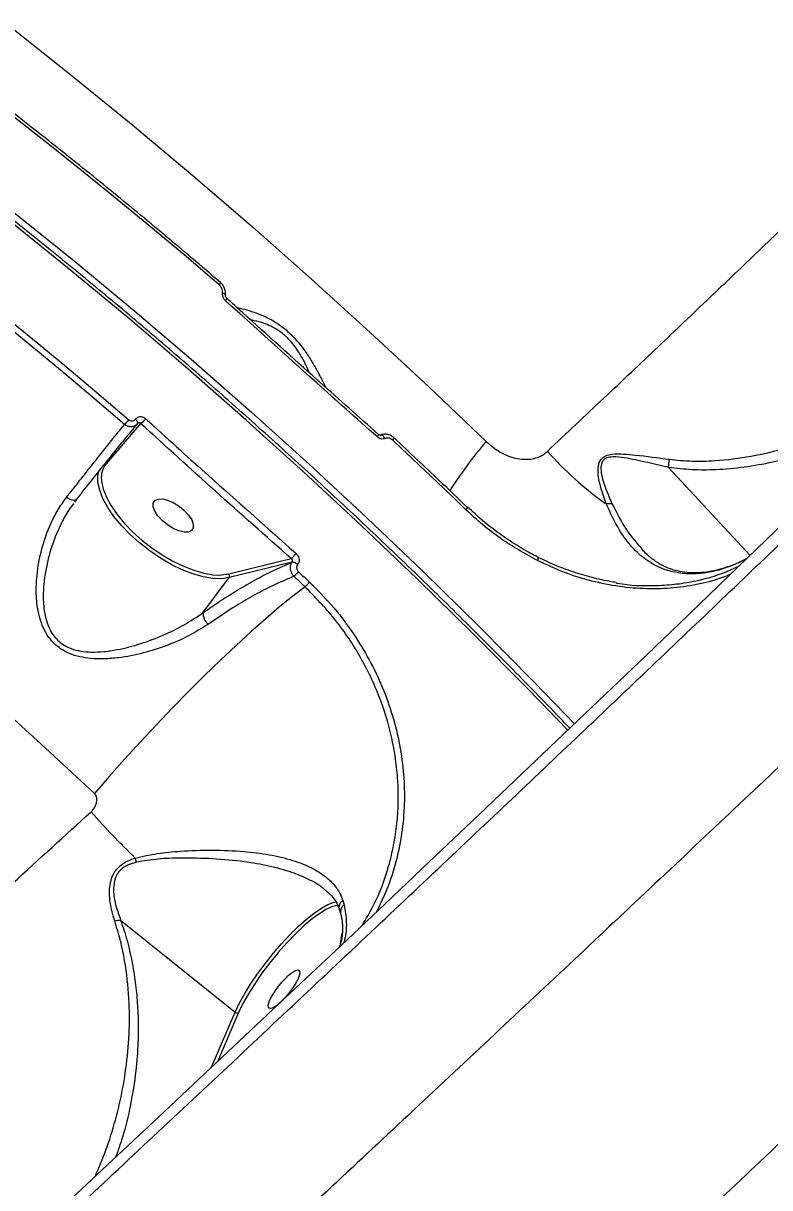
# Model space of a CAD drawing. Header units: millimetres. Extents: x -11024 to 8278, y -7837 to 5770.
# Drawn here: x 5056.9 to 5197.7, y -1224.2 to -1004.8 of the extents above; entities that cross this region are included whole.
import ezdxf

# ---------------------------------------------------------------- set-up
doc = ezdxf.new("R2010")
doc.units = ezdxf.units.MM
doc.layers.add('DIKOM_ОБЪЕКТ', color=7, linetype='Continuous')
doc.layers.add('DIKOM_РАЗМЕР_ОБЪЕКТА', color=7, linetype='Continuous')
doc.styles.add('style1', font='arial.ttf', dxfattribs={"width": 0.8})
doc.dimstyles.new('1-50', dxfattribs={"dimtxt": 300, "dimasz": 200, "dimexe": 100, "dimexo": 0, "dimgap": 100, "dimtad": 1, "dimtxsty": 'style1', "dimcen": 200, "dimclrd": 7, "dimclre": 7, "dimclrt": 7, "dimadec": 1, "dimazin": 2, "dimtfac": 1, "dimtmove": 0, "dimatfit": 2, "dimfxl": 0, "dimlwd": 25, "dimlwe": 18, "dimarcsym": 0})

# ---------------------------------------------------------------- blocks, each defined once
blk = doc.blocks.new('*D10')
at = {"layer": 'Defpoints', "color": 0, "transparency": 16777216}
for p in [(-7791.31, -186.83), (6174.94, -1432.98), (6174.94, -5371.27)]:
    blk.add_point(p, dxfattribs=at)
at = {"layer": 'DIKOM_РАЗМЕР_ОБЪЕКТА', "color": 7, "lineweight": 18, "transparency": 16777216}
for p, q in [((-7791.31, -186.83), (-7791.31, -5471.27)), ((6174.94, -1432.98), (6174.94, -5471.27))]:
    blk.add_line(p, q, dxfattribs=at)
at = {"layer": 'DIKOM_РАЗМЕР_ОБЪЕКТА', "color": 7, "lineweight": 25, "transparency": 16777216}
blk.add_line((-7591.31, -5371.27), (5974.94, -5371.27), dxfattribs=at)
at = {"layer": 'DIKOM_РАЗМЕР_ОБЪЕКТА', "color": 7, "transparency": 16777216}
for points in [[(-7591.31, -5337.93), (-7591.31, -5404.6), (-7791.31, -5371.27)], [(5974.94, -5337.93), (5974.94, -5404.6), (6174.94, -5371.27)]]:
    blk.add_solid(points, dxfattribs=at)
at = {"layer": 'DIKOM_РАЗМЕР_ОБЪЕКТА', "color": 7, "transparency": 16777216, "insert": (-1343.68, -5118.1), "char_height": 300, "attachment_point": 5, "style": 'style1'}
blk.add_mtext('14000', dxfattribs=at)

msp = doc.modelspace()

# ---------------------------------------------------------------- linework, layer by layer
at = {"layer": 'DIKOM_ОБЪЕКТ', "color": 7, "linetype": 'Continuous', "lineweight": 15}
for p, q in [((5095.285, -1056.601), (5095.28, -1056.597)), ((5078.054, -1079.408), (5078.069, -1079.388)), ((5079.038, -1080.225), (5072.5, -1087.815)), ((5078.428, -1080.22), (5078.437, -1080.209)), ((5123.912, -1082.279), (5123.908, -1082.275)), ((5124.476, -1082.329), (5124.212, -1082.414)), ((5124.27, -1082.407), (5124.305, -1082.394)), ((5124.305, -1082.394), (5124.477, -1082.334)), ((5178.588, -1088.474), (5193.986, -1105.097)), ((5066.921, -1094.481), (5066.545, -1095.02)), ((5173.567, -1103.825), (5173.657, -1103.937)), ((5095.649, -1108.562), (5107.425, -1105.667)), ((5107.607, -1106.338), (5095.71, -1109.263)), ((5107.591, -1106.358), (5107.607, -1106.338)), ((5108.65, -1106.797), (5108.636, -1106.817)), ((5090.793, -1115.876), (5095.71, -1109.263)), ((5116.485, -1171.705), (5116.729, -1172.538)), ((5117.162, -1170.103), (5117.417, -1170.956)), ((5075.258, -1173.783), (5096.843, -1191.16)), ((5116.685, -1178.698), (5117.055, -1176.257)), ((5116.746, -1178.635), (5116.94, -1177.317)), ((5092.339, -1201.615), (5096.843, -1191.16)), ((5097.518, -1191.229), (5093.522, -1200.504))]:
    msp.add_line(p, q, dxfattribs=at)
at = {"layer": 'DIKOM_ОБЪЕКТ', "color": 7, "linetype": 'Continuous', "lineweight": 15, "flags": 128}
for points in [[(4985.108, -955.519), (4996.792, -963.322), (5008.452, -971.351), (5020.081, -979.601), (5031.674, -988.068), (5043.224, -996.747), (5054.723, -1005.634), (5066.167, -1014.723), (5077.549, -1024.01), (5088.862, -1033.49), (5100.101, -1043.156), (5111.258, -1053.005), (5122.329, -1063.03), (5133.307, -1073.226), (5144.185, -1083.588)], [(4941.326, -963.312), (4952.826, -969.944), (4964.331, -976.836), (4975.832, -983.985), (4987.322, -991.387), (4998.794, -999.035), (5010.241, -1006.926), (5021.654, -1015.054), (5033.026, -1023.413), (5044.35, -1031.999), (5055.618, -1040.805), (5066.824, -1049.826), (5077.959, -1059.056), (5089.017, -1068.489), (5099.989, -1078.119), (5110.869, -1087.939), (5121.65, -1097.943), (5132.325, -1108.124), (5142.887, -1118.476), (5153.328, -1128.992), (5160.888, -1136.786)], [(5159.609, -1138.005), (5152.112, -1130.275), (5141.702, -1119.791), (5131.172, -1109.47), (5120.529, -1099.32), (5109.78, -1089.346), (5098.933, -1079.555), (5087.994, -1069.955), (5076.969, -1060.55), (5065.868, -1051.348), (5054.696, -1042.354), (5043.461, -1033.574), (5032.171, -1025.014), (5020.834, -1016.68), (5009.455, -1008.577), (4998.043, -1000.71), (4986.605, -993.084), (4975.149, -985.705), (4963.683, -978.577), (4952.213, -971.705), (4940.747, -965.094)], [(5093.887, -1054.12), (5087.598, -1048.763), (5081.283, -1043.47), (5074.946, -1038.242), (5068.586, -1033.08), (5062.205, -1027.985), (5055.803, -1022.957), (5049.384, -1017.999), (5042.947, -1013.11)], [(5027.93, -1040.134), (5034.11, -1044.825), (5040.272, -1049.583), (5046.417, -1054.408), (5052.542, -1059.299), (5058.647, -1064.254), (5064.731, -1069.274), (5070.791, -1074.356), (5076.828, -1079.5)], [(5075.99, -1080.383), (5069.958, -1075.242), (5063.902, -1070.164), (5057.823, -1065.148), (5051.722, -1060.196), (5045.601, -1055.309), (5039.461, -1050.487), (5033.302, -1045.732), (5027.128, -1041.046)], [(5093.887, -1054.12), (5093.971, -1053.987), (5094.035, -1053.868), (5094.077, -1053.768), (5094.096, -1053.69), (5094.09, -1053.637), (5094.078, -1053.621)], [(5070.342, -1149.933), (5060.223, -1140.554), (5050.012, -1131.346), (5039.716, -1122.315), (5029.34, -1113.468), (5018.892, -1104.809), (5008.379, -1096.346), (4997.807, -1088.082), (4987.183, -1080.023), (4976.515, -1072.175), (4965.808, -1064.542), (4955.069, -1057.13)], [(5094.495, -1055.615), (5094.636, -1055.661), (5094.761, -1055.714), (5094.865, -1055.771), (5094.945, -1055.832), (5095, -1055.893), (5095.027, -1055.954), (5095.029, -1056)], [(5095.065, -1057.079), (5095.154, -1056.949), (5095.224, -1056.834), (5095.271, -1056.737), (5095.294, -1056.662), (5095.291, -1056.612), (5095.285, -1056.601)], [(5078.437, -1080.209), (5078.464, -1080.155), (5078.476, -1080.075), (5078.462, -1079.98), (5078.423, -1079.875), (5078.361, -1079.761), (5078.277, -1079.643), (5078.174, -1079.524), (5078.054, -1079.408)], [(5078.451, -1080.189), (5078.479, -1080.136), (5078.49, -1080.055), (5078.477, -1079.961), (5078.438, -1079.855), (5078.376, -1079.742), (5078.292, -1079.624), (5078.188, -1079.505), (5078.069, -1079.388)], [(5125.112, -1083.039), (5125.027, -1082.884), (5124.931, -1082.743), (5124.828, -1082.62), (5124.719, -1082.519), (5124.609, -1082.445), (5124.501, -1082.398), (5124.398, -1082.381), (5124.305, -1082.394)], [(5140.381, -1096.45), (5138.665, -1094.799), (5136.947, -1093.152), (5135.225, -1091.51), (5133.501, -1089.871), (5131.774, -1088.238), (5130.044, -1086.609), (5128.312, -1084.984), (5126.577, -1083.364)], [(5070.936, -1090.456), (5070.965, -1089.979), (5071.128, -1089.172)], [(5095.71, -1109.263), (5094.279, -1109.462), (5092.643, -1109.408), (5090.838, -1109.102), (5088.904, -1108.552), (5086.882, -1107.769), (5084.818, -1106.77), (5082.756, -1105.577), (5080.741, -1104.216), (5078.818, -1102.717), (5077.029, -1101.113), (5075.412, -1099.439), (5074.003, -1097.732), (5072.833, -1096.028), (5071.928, -1094.366), (5071.307, -1092.781), (5070.984, -1091.308), (5070.936, -1090.456)], [(5071.642, -1090.855), (5071.671, -1091.151), (5071.984, -1092.579), (5072.587, -1094.116), (5073.465, -1095.729), (5074.599, -1097.381), (5075.966, -1099.036), (5077.533, -1100.66), (5079.269, -1102.215), (5081.133, -1103.668), (5083.087, -1104.988), (5085.086, -1106.144), (5087.088, -1107.113), (5089.048, -1107.873), (5090.924, -1108.407), (5092.674, -1108.703), (5093.92, -1108.765)], [(5066.921, -1094.481), (5066.804, -1094.595), (5066.639, -1094.666), (5066.433, -1094.692), (5066.19, -1094.672), (5065.921, -1094.606), (5065.631, -1094.497), (5065.333, -1094.347), (5065.034, -1094.163)], [(5087.259, -1096.598), (5088.078, -1097.484), (5088.663, -1098.375), (5088.966, -1099.199), (5088.963, -1099.89), (5088.655, -1100.392), (5088.065, -1100.663), (5087.243, -1100.682), (5086.254, -1100.447), (5085.179, -1099.978), (5084.104, -1099.312), (5083.118, -1098.503), (5082.299, -1097.618), (5081.714, -1096.727), (5081.411, -1095.902), (5081.414, -1095.212), (5081.722, -1094.71), (5082.312, -1094.439), (5083.134, -1094.42), (5084.123, -1094.655), (5085.199, -1095.124), (5086.273, -1095.79), (5087.259, -1096.598)], [(5202.383, -1097.006), (5195.279, -1103.852), (5188.021, -1110.83), (5180.614, -1117.936), (5173.064, -1125.162), (5165.378, -1132.504), (5157.562, -1139.955), (5149.623, -1147.508), (5141.566, -1155.159), (5133.4, -1162.899), (5125.13, -1170.723), (5116.764, -1178.624), (5108.308, -1186.596), (5099.77, -1194.632), (5091.156, -1202.726), (5082.473, -1210.87), (5073.731, -1219.058), (5064.933, -1227.283)], [(5153.939, -1106.078), (5153.987, -1105.922), (5154.017, -1105.783), (5154.029, -1105.666), (5154.021, -1105.575), (5153.996, -1105.515), (5153.965, -1105.49)], [(5108.793, -1108.149), (5109.056, -1108.395), (5109.319, -1108.641), (5109.583, -1108.888), (5109.845, -1109.134), (5110.109, -1109.381), (5110.371, -1109.627), (5110.634, -1109.874), (5110.897, -1110.121)], [(5093.92, -1108.765), (5094.261, -1108.755), (5095.649, -1108.562)], [(5110.034, -1110.982), (5109.772, -1110.735), (5109.509, -1110.488), (5109.246, -1110.242), (5108.984, -1109.996), (5108.721, -1109.749), (5108.458, -1109.503), (5108.195, -1109.257), (5107.932, -1109.011)], [(5110.034, -1110.982), (5107.728, -1112.764), (5105.254, -1114.778), (5102.632, -1117.008), (5099.883, -1119.437), (5097.027, -1122.045), (5094.087, -1124.814), (5091.086, -1127.719), (5088.047, -1130.741), (5084.994, -1133.854), (5081.951, -1137.034), (5078.941, -1140.258), (5075.988, -1143.499), (5073.114, -1146.732), (5070.342, -1149.933)], [(5096.843, -1191.16), (5097.628, -1189.514), (5098.609, -1187.738), (5099.765, -1185.869), (5101.07, -1183.949), (5102.496, -1182.018), (5104.013, -1180.12), (5105.587, -1178.294), (5107.184, -1176.581), (5108.769, -1175.019), (5110.309, -1173.639), (5111.769, -1172.474), (5113.119, -1171.547), (5114.328, -1170.879), (5115.371, -1170.485), (5116.013, -1170.375)], [(5116.069, -1171.078), (5115.221, -1171.261), (5114.099, -1171.751), (5112.806, -1172.532), (5111.374, -1173.585), (5109.837, -1174.885), (5108.232, -1176.399), (5106.598, -1178.093), (5104.975, -1179.924), (5103.401, -1181.848), (5101.916, -1183.82), (5100.553, -1185.79), (5099.347, -1187.713), (5098.327, -1189.54), (5097.518, -1191.229)]]:
    msp.add_lwpolyline(points, dxfattribs=at)
at = {"layer": 'DIKOM_ОБЪЕКТ', "color": 7, "linetype": 'Continuous', "lineweight": 15}
for centre, radius, start, end in [((5073.613, -1077.288), 3.903, 307.52709, 325.46834), ((5076.924, -1077.091), 3.78, 303.99259, 324.14322), ((5123.191, -1082.212), 0.724, 312.51318, 354.67472), ((5126.119, -1082.82), 0.711, 310.0583, 352.23622), ((5217.377, -1144.808), 95.42, 140.08953, 147.0961), ((5203.889, -1042.686), 64.395, 221.61843, 234.87967), ((5075.706, -1090.361), 4.094, 141.54207, 186.92341), ((5072.168, -1088.244), 0.543, 52.27188, 75.00494), ((5139.832, -1095.8), 0.851, 310.21838, 344.70007), ((5167.302, -1097.889), 2.573, 74.41854, 100.28869), ((5104.7, -1102.076), 4.508, 307.19254, 324.03643), ((5107.563, -1107.838), 1.48, 43.59473, 88.92162), ((5107.578, -1107.818), 1.48, 43.59462, 88.90518), ((5104.373, -1104.596), 5.671, 308.86625, 321.20212), ((5095.242, -1108.951), 0.563, 326.36239, 43.67088), ((5106.365, -1106.442), 5.837, 308.94775, 320.93137), ((5093.93, -1115.855), 3.137, 180.39195, 224.86487), ((5183.964, -1052.368), 152.529, 221.47332, 226.00969), ((5070.135, -1164.925), 8.38, 14.04395, 19.658), ((5118.207, -1172.226), 1.496, 121.87121, 192.88128), ((5097.227, -1190.734), 0.574, 227.95794, 300.37537)]:
    msp.add_arc(centre, radius, start, end, dxfattribs=at)
msp.add_ellipse((5106.072, -1186.842), major_axis=(2.821, 3.571), ratio=0.2569301, dxfattribs=at)
for points, knots in [([(4652.021, -1591.384), (4651.226, -1592.422), (4649.632, -1594.499), (4648.437, -1596.463), (4647.985, -1597.688), (4648.192, -1598.25), (4649.013, -1598.242), (4650.474, -1597.647), (4652.601, -1596.439), (4655.405, -1594.608), (4658.856, -1592.171), (4662.907, -1589.163), (4667.537, -1585.604), (4672.714, -1581.523), (4678.469, -1576.894), (4684.858, -1571.674), (4691.893, -1565.848), (4699.578, -1559.411), (4707.829, -1552.433), (4716.542, -1545.004), (4725.687, -1537.15), (4735.23, -1528.902), (4745.243, -1520.199), (4755.808, -1510.969), (4766.928, -1501.208), (4778.598, -1490.919), (4790.686, -1480.218), (4803.058, -1469.223), (4815.686, -1457.962), (4828.538, -1446.463), (4841.701, -1434.649), (4855.28, -1422.426), (4869.266, -1409.8), (4883.645, -1396.783), (4898.253, -1383.524), (4913.665, -1369.498), (4929.883, -1354.699), (4946.895, -1339.131), (4964.175, -1323.277), (4981.686, -1307.167), (4999.386, -1290.838), (5016.202, -1275.284), (5032.093, -1260.549), (5047.041, -1246.657), (5061.924, -1232.796), (5076.854, -1218.857), (5091.805, -1204.866), (5106.752, -1190.845), (5121.521, -1176.957), (5135.943, -1163.361), (5150.002, -1150.074), (5163.686, -1137.107), (5177.104, -1124.358), (5190.356, -1111.732), (5203.409, -1099.258), (5216.235, -1086.962), (5228.684, -1074.988), (5240.622, -1063.466), (5252.039, -1052.404), (5262.935, -1041.806), (5273.394, -1031.59), (5283.491, -1021.682), (5293.191, -1012.115), (5302.468, -1002.914), (5311.207, -994.19), (5319.315, -986.039), (5326.79, -978.462), (5333.647, -971.449), (5339.942, -964.942), (5345.719, -958.895), (5350.945, -953.339), (5355.595, -948.298), (5359.613, -943.833), (5362.957, -939.991), (5365.636, -936.764), (5367.674, -934.135), (5369.09, -932.076), (5369.889, -930.578), (5370.044, -929.669), (5369.544, -929.358), (5368.399, -929.645), (5366.814, -930.432), (5365.06, -931.468), (5363.847, -932.262), (5363.239, -932.658)], [0, 0, 0, 0, 0.0144651, 0.0289647, 0.0408965, 0.0528384, 0.06478, 0.0767114, 0.0889895, 0.101279, 0.1135685, 0.1258467, 0.1377794, 0.1497223, 0.1616651, 0.1735976, 0.1858779, 0.1981695, 0.210461, 0.2227414, 0.2346549, 0.2465787, 0.2585025, 0.2704161, 0.2826743, 0.2949439, 0.3072133, 0.3194715, 0.3314056, 0.34335, 0.3552943, 0.3672284, 0.3795091, 0.391801, 0.4040931, 0.4163738, 0.4301596, 0.4439533, 0.4577392, 0.4718226, 0.4859146, 0.4999982, 0.5119158, 0.5238436, 0.5357715, 0.5476891, 0.5599529, 0.5722279, 0.5845032, 0.596767, 0.6086845, 0.6206121, 0.6325398, 0.6444572, 0.6567197, 0.6689935, 0.6812671, 0.6935298, 0.7054627, 0.7174059, 0.729349, 0.7412819, 0.7535612, 0.7658519, 0.7781424, 0.7904218, 0.802353, 0.8142946, 0.8262361, 0.8381674, 0.8504463, 0.8627365, 0.8750268, 0.8873057, 0.8992219, 0.9111486, 0.9230751, 0.9349913, 0.9472528, 0.9595253, 0.9717982, 0.9840602, 0.9920273, 1, 1, 1, 1]), ([(5413.745, -933.094), (5413.781, -933.104), (5413.996, -933.162), (5413.743, -933.864), (5412.921, -935.263), (5411.33, -937.378), (5409.059, -940.118), (5406.118, -943.468), (5402.536, -947.397), (5398.339, -951.878), (5393.509, -956.936), (5387.997, -962.617), (5381.788, -968.939), (5374.873, -975.907), (5367.33, -983.445), (5359.249, -991.463), (5350.659, -999.932), (5341.596, -1008.82), (5331.997, -1018.189), (5321.783, -1028.115), (5310.947, -1038.604), (5299.492, -1049.65), (5287.547, -1061.13), (5275.258, -1072.903), (5262.656, -1084.94), (5249.779, -1097.207), (5236.525, -1109.802), (5222.789, -1122.823), (5208.577, -1136.265), (5193.903, -1150.114), (5178.931, -1164.214), (5163.837, -1178.401), (5148.65, -1192.648), (5133.4, -1206.926), (5117.975, -1221.344), (5102.253, -1236.013), (5086.253, -1250.917), (5069.996, -1266.034), (5053.669, -1281.193), (5036.63, -1296.987), (5018.903, -1313.391), (5000.529, -1330.363), (4982.094, -1347.36), (4963.645, -1364.337), (4945.228, -1381.251), (4927.944, -1397.091), (4911.796, -1411.86), (4896.765, -1425.582), (4881.965, -1439.066), (4867.286, -1452.412), (4852.76, -1465.59), (4838.418, -1478.572), (4824.428, -1491.205), (4810.955, -1503.339), (4798.008, -1514.966), (4785.591, -1526.086), (4773.594, -1536.796), (4761.931, -1547.173), (4750.639, -1557.184), (4739.747, -1566.801), (4729.384, -1575.91), (4719.661, -1584.414), (4710.58, -1592.313), (4702.134, -1599.616), (4694.255, -1606.379), (4686.889, -1612.649), (4680.075, -1618.392), (4673.836, -1623.585), (4668.25, -1628.161), (4663.373, -1632.072), (4659.196, -1635.33), (4655.7, -1637.955), (4652.856, -1639.97), (4650.632, -1641.4), (4649.137, -1642.146), (4648.377, -1642.371), (4648.332, -1642.144), (4648.323, -1642.102)], [0, 0, 0, 0, 0.0026735, 0.0159126, 0.0295314, 0.0431629, 0.0567944, 0.0704133, 0.0836727, 0.0969435, 0.1102143, 0.1234736, 0.1371194, 0.1507778, 0.1644361, 0.1780818, 0.1913422, 0.2046142, 0.2178862, 0.2311466, 0.2447927, 0.2584513, 0.2721099, 0.285756, 0.2989994, 0.3122541, 0.3255087, 0.338752, 0.3523788, 0.3660181, 0.3796575, 0.3932842, 0.4065287, 0.4197846, 0.4330406, 0.4462851, 0.459914, 0.4735556, 0.487197, 0.5008261, 0.5161467, 0.5314763, 0.5467971, 0.5624486, 0.5781095, 0.593761, 0.6070228, 0.6202959, 0.6335693, 0.6468309, 0.6604781, 0.6741379, 0.6877976, 0.7014447, 0.7146837, 0.7279341, 0.7411846, 0.7544235, 0.7680458, 0.7816806, 0.7953152, 0.8089375, 0.8221983, 0.8354705, 0.8487428, 0.8620035, 0.8756514, 0.8893118, 0.9029722, 0.9166202, 0.9298763, 0.9431441, 0.9564116, 0.9696677, 0.983311, 0.9969667, 1, 1, 1, 1]), ([(5159.984, -1137.645), (5159.565, -1137.205), (5156.041, -1133.497), (5149.305, -1126.641), (5139.775, -1117.092), (5130.135, -1107.692), (5120.405, -1098.432), (5110.586, -1089.32), (5100.685, -1080.36), (5090.706, -1071.557), (5080.655, -1062.917), (5070.537, -1054.443), (5060.359, -1046.141), (5050.125, -1038.014), (5039.841, -1030.068), (5029.512, -1022.306), (5019.145, -1014.734), (5008.745, -1007.354), (4998.317, -1000.171), (4987.867, -993.189), (4977.401, -986.412), (4966.924, -979.842), (4956.443, -973.488), (4947.693, -968.353), (4942.439, -965.366), (4940.676, -964.364)], [0, 0, 0, 0, 0.0062238, 0.0524325, 0.0986417, 0.144851, 0.1910596, 0.2372696, 0.2834791, 0.3296885, 0.3758993, 0.4221097, 0.4683205, 0.5145323, 0.5607435, 0.606955, 0.6531679, 0.6993806, 0.7455941, 0.7918085, 0.8380234, 0.8842391, 0.9304538, 0.9766703, 1, 1, 1, 1]), ([(5155.748, -1085.455), (5159.336, -1082.081), (5166.515, -1075.328), (5176.715, -1065.678), (5186.468, -1056.408), (5195.833, -1047.458), (5204.773, -1038.864), (5213.242, -1030.666), (5221.1, -1023.001), (5228.532, -1015.689), (5235.445, -1008.811), (5241.758, -1002.447), (5247.313, -996.749), (5252.057, -991.77), (5255.956, -987.543), (5258.913, -984.174), (5260.969, -981.628), (5262.064, -979.965), (5262.441, -979.127), (5262.169, -979.107), (5262.119, -979.103)], [0, 0, 0, 0, 0.05348852, 0.10704124, 0.16059394, 0.21408258, 0.26976465, 0.32551904, 0.38127321, 0.43695514, 0.49749755, 0.55808667, 0.61862913, 0.68093982, 0.74330153, 0.80561224, 0.86595418, 0.92634304, 0.98668507, 1, 1, 1, 1]), ([(5094.078, -1053.621), (5092.289, -1052.091), (5087.099, -1047.654), (5078.458, -1040.438), (5068.14, -1032.03), (5057.765, -1023.804), (5049.393, -1017.333), (5044.478, -1013.619), (5043.049, -1012.54)], [0, 0, 0, 0, 0.1066271, 0.3092092, 0.5117928, 0.7143836, 0.916969, 1, 1, 1, 1]), ([(5094.495, -1055.615), (5094.499, -1055.454), (5094.509, -1055.132), (5094.331, -1054.649), (5094.1, -1054.315), (5093.932, -1054.161), (5093.887, -1054.12)], [0, 0, 0, 0, 0.2954147, 0.590367, 0.8901219, 1, 1, 1, 1]), ([(5095.014, -1055.993), (5095.026, -1055.928), (5095.088, -1055.591), (5094.971, -1054.945), (5094.64, -1054.174), (5094.245, -1053.807), (5094.064, -1053.639)], [0, 0, 0, 0, 0.0762434, 0.3952155, 0.7232646, 1, 1, 1, 1]), ([(5095.065, -1057.079), (5095.033, -1057.048), (5094.879, -1056.902), (5094.658, -1056.583), (5094.48, -1056.098), (5094.49, -1055.776), (5094.495, -1055.615)], [0, 0, 0, 0, 0.0811656, 0.3908889, 0.6951722, 1, 1, 1, 1]), ([(5095.284, -1056.594), (5095.259, -1056.572), (5095.19, -1056.511), (5095.099, -1056.367), (5095.036, -1056.199), (5095.021, -1056.064), (5095.03, -1056.015), (5095.032, -1055.999)], [0, 0, 0, 0, 0.1474244, 0.4088238, 0.6545189, 0.88504, 1, 1, 1, 1]), ([(5123.681, -1082.745), (5123.188, -1082.31), (5120.724, -1080.131), (5111.123, -1071.611), (5102.122, -1063.465), (5095.065, -1057.079)], [0, 0, 0, 0, 0.0512235, 0.256125, 1, 1, 1, 1]), ([(5112.397, -1072.037), (5107.689, -1067.822), (5101.956, -1062.69), (5096.304, -1057.516), (5095.294, -1056.591)], [0, 0, 0, 0, 0.8213361, 1, 1, 1, 1]), ([(5097.243, -1058.373), (5097.558, -1058.434), (5098.373, -1058.594), (5099.945, -1059.044), (5101.677, -1059.67), (5103.357, -1060.457), (5105.231, -1061.559), (5107.402, -1063.301), (5109.37, -1065.58), (5110.866, -1067.766), (5112.297, -1070.189), (5113.316, -1072.131), (5113.876, -1073.267), (5113.952, -1073.422)], [0, 0, 0, 0, 0.06103884, 0.15795309, 0.25475253, 0.3289797, 0.40309325, 0.52270109, 0.64195665, 0.7320336, 0.82229605, 0.97572045, 1, 1, 1, 1]), ([(5110.845, -1070.639), (5110.757, -1070.422), (5110.431, -1069.62), (5109.691, -1068.143), (5108.507, -1066.129), (5106.835, -1064.036), (5104.896, -1062.535), (5103.208, -1061.674), (5101.675, -1061.116), (5100.532, -1060.814), (5099.909, -1060.725), (5099.825, -1060.713)], [0, 0, 0, 0, 0.04775, 0.1761359, 0.3041629, 0.4674222, 0.629863, 0.7334404, 0.8372423, 0.9778193, 1, 1, 1, 1]), ([(5123.923, -1082.267), (5120.2, -1078.989), (5116.339, -1075.591), (5112.533, -1072.16), (5112.397, -1072.037)], [0, 0, 0, 0, 0.9642608, 1, 1, 1, 1]), ([(5178.74, -1086.959), (5180.171, -1087.102), (5183.033, -1087.388), (5188.21, -1087.232), (5194.209, -1086.479), (5200.928, -1084.883), (5208.238, -1082.471), (5215.869, -1079.161), (5222.87, -1075.472), (5226.866, -1072.793), (5228.433, -1071.743)], [0, 0, 0, 0, 0.0809843, 0.1620233, 0.2918771, 0.4221787, 0.5522889, 0.7273913, 0.8930491, 1, 1, 1, 1]), ([(5076.828, -1079.5), (5076.829, -1079.501), (5076.911, -1079.573), (5077.096, -1079.684), (5077.357, -1079.741), (5077.617, -1079.719), (5077.859, -1079.624), (5077.991, -1079.478), (5078.054, -1079.408)], [0, 0, 0, 0, 0.0042817, 0.2198809, 0.435468, 0.5682968, 0.7939458, 1, 1, 1, 1]), ([(5078.069, -1079.388), (5078.131, -1079.316), (5078.292, -1079.129), (5078.648, -1078.939), (5079.107, -1078.886), (5079.585, -1078.998), (5079.854, -1079.203), (5079.988, -1079.305)], [0, 0, 0, 0, 0.1342475, 0.346944, 0.5631825, 0.781794, 1, 1, 1, 1]), ([(5079.988, -1079.305), (5080.472, -1079.746), (5082.891, -1081.951), (5092.272, -1090.465), (5101.294, -1098.467), (5108.349, -1104.723)], [0, 0, 0, 0, 0.0517073, 0.258551, 1, 1, 1, 1]), ([(5221.21, -1078.769), (5219.864, -1079.522), (5215.747, -1081.825), (5209.696, -1084.197), (5203.332, -1086.276), (5198.173, -1087.577), (5192.897, -1088.522), (5187.835, -1088.979), (5183.044, -1089.016), (5180.078, -1088.655), (5178.588, -1088.474)], [0, 0, 0, 0, 0.1041459, 0.3186844, 0.4375557, 0.556405, 0.6777017, 0.7989656, 0.8990295, 1, 1, 1, 1]), ([(5065.034, -1094.163), (5065.801, -1093.184), (5067.336, -1091.227), (5069.526, -1088.451), (5071.618, -1085.816), (5073.527, -1083.43), (5074.965, -1081.644), (5075.734, -1080.698), (5075.99, -1080.383)], [0, 0, 0, 0, 0.1828025, 0.3655959, 0.5537455, 0.7419036, 0.9141882, 1, 1, 1, 1]), ([(5078.428, -1080.22), (5077.594, -1081.229), (5076.172, -1082.95), (5073.876, -1085.776), (5071.712, -1088.461), (5069.399, -1091.354), (5067.747, -1093.438), (5066.921, -1094.481)], [0, 0, 0, 0, 0.2590512, 0.4416243, 0.6242012, 0.8121009, 1, 1, 1, 1]), ([(5078.428, -1080.22), (5078.309, -1080.349), (5078.06, -1080.623), (5077.589, -1080.798), (5077.075, -1080.835), (5076.538, -1080.735), (5076.173, -1080.501), (5075.99, -1080.383)], [0, 0, 0, 0, 0.2043936, 0.4300523, 0.5634203, 0.7803309, 1, 1, 1, 1]), ([(5079.038, -1080.225), (5079, -1080.184), (5078.924, -1080.103), (5078.781, -1080.046), (5078.637, -1080.051), (5078.519, -1080.111), (5078.464, -1080.175), (5078.443, -1080.2)], [0, 0, 0, 0, 0.2315492, 0.4561684, 0.6690813, 0.8722, 1, 1, 1, 1]), ([(5107.425, -1105.667), (5102.657, -1101.449), (5093.121, -1093.01), (5083.733, -1084.487), (5079.038, -1080.225)], [0, 0, 0, 0, 0.4999151, 1, 1, 1, 1]), ([(5125.112, -1083.039), (5125.074, -1083.054), (5124.901, -1083.123), (5124.554, -1083.156), (5124.085, -1083.045), (5123.816, -1082.845), (5123.681, -1082.745)], [0, 0, 0, 0, 0.0854038, 0.3893828, 0.6947704, 1, 1, 1, 1]), ([(5124.255, -1082.405), (5124.244, -1082.41), (5124.222, -1082.42), (5124.112, -1082.401), (5124, -1082.351), (5123.935, -1082.293), (5123.911, -1082.271)], [0, 0, 0, 0, 0.3146006, 0.608206, 0.8569686, 1, 1, 1, 1]), ([(5126.815, -1082.926), (5126.766, -1082.876), (5126.503, -1082.608), (5125.906, -1082.309), (5125.094, -1082.192), (5124.481, -1082.268), (5124.218, -1082.45), (5124.168, -1082.485)], [0, 0, 0, 0, 0.0718101, 0.3809104, 0.6607774, 0.9351301, 1, 1, 1, 1]), ([(5126.577, -1083.364), (5126.444, -1083.26), (5126.179, -1083.053), (5125.712, -1082.927), (5125.35, -1082.948), (5125.163, -1083.02), (5125.112, -1083.039)], [0, 0, 0, 0, 0.2968737, 0.5939441, 0.8893673, 1, 1, 1, 1]), ([(5140.652, -1096.024), (5138.928, -1094.367), (5134.343, -1089.959), (5129.713, -1085.623), (5126.824, -1082.916)], [0, 0, 0, 0, 0.3758544, 1, 1, 1, 1]), ([(5144.185, -1083.588), (5145.056, -1084.316), (5146.777, -1085.756), (5149.752, -1086.895), (5152.61, -1087.077), (5154.62, -1086.401), (5155.503, -1085.66), (5155.748, -1085.455)], [0, 0, 0, 0, 0.2385261, 0.4713483, 0.6968035, 0.9159993, 1, 1, 1, 1]), ([(5166.843, -1095.358), (5166.303, -1093.846), (5165.557, -1091.755), (5165.246, -1089.07), (5165.405, -1087.695), (5165.939, -1086.784), (5166.794, -1086.21), (5168.221, -1085.912), (5170.141, -1085.936), (5173.685, -1086.266), (5176.597, -1086.666), (5178.74, -1086.959)], [0, 0, 0, 0, 0.23112681, 0.31968352, 0.39142434, 0.43671814, 0.48224675, 0.54568851, 0.63883802, 0.73421412, 1, 1, 1, 1]), ([(5178.582, -1088.462), (5178.58, -1088.462), (5176.489, -1087.991), (5173.688, -1087.348), (5170.241, -1086.65), (5168.41, -1086.456), (5167.036, -1086.59), (5166.248, -1087.069), (5165.823, -1087.92), (5165.822, -1089.239), (5166.399, -1091.867), (5167.321, -1093.917), (5167.993, -1095.411)], [0, 0, 0, 0, 0.0003127, 0.2742098, 0.3691355, 0.463537, 0.5235474, 0.5648632, 0.6061791, 0.6747224, 0.7630152, 1, 1, 1, 1]), ([(5178.582, -1088.462), (5178.619, -1088.186), (5178.688, -1087.678), (5178.727, -1087.198), (5178.738, -1086.992), (5178.74, -1086.959)], [0, 0, 0, 0, 0.4994901, 0.9205641, 1, 1, 1, 1]), ([(5178.588, -1088.474), (5178.587, -1088.473), (5178.584, -1088.47), (5178.583, -1088.466), (5178.582, -1088.463), (5178.582, -1088.462)], [0, 0, 0, 0, 0.39270889, 0.78366702, 1, 1, 1, 1]), ([(4810.014, -1571.803), (4814.018, -1568.299), (4822.029, -1561.286), (4834.583, -1550.241), (4847.502, -1538.836), (4860.927, -1526.94), (4874.845, -1514.566), (4889.244, -1501.719), (4903.96, -1488.546), (4918.821, -1475.199), (4933.796, -1461.709), (4948.852, -1448.103), (4964.103, -1434.28), (4979.668, -1420.131), (4995.53, -1405.668), (5011.668, -1390.909), (5027.898, -1376.022), (5044.036, -1361.174), (5060.057, -1346.391), (5075.937, -1331.696), (5091.792, -1316.981), (5107.744, -1302.135), (5123.766, -1287.178), (5139.832, -1272.136), (5155.756, -1257.183), (5171.349, -1242.496), (5186.593, -1228.093), (5201.477, -1213.992), (5216.12, -1200.074), (5230.635, -1186.238), (5244.988, -1172.513), (5259.15, -1158.927), (5272.954, -1145.639), (5287.116, -1131.961), (5301.516, -1117.999), (5316.092, -1103.808), (5325.277, -1094.815), (5329.868, -1090.319)], [0, 0, 0, 0, 0.02771576, 0.05545544, 0.08319537, 0.11091106, 0.1394322, 0.16797903, 0.19652616, 0.22504713, 0.25275924, 0.28049467, 0.3082306, 0.3359422, 0.36445723, 0.39299796, 0.42153888, 0.45005356, 0.47779076, 0.50555234, 0.53331343, 0.56105059, 0.58959533, 0.61816615, 0.64673704, 0.67528144, 0.70298971, 0.73072246, 0.75845452, 0.78616295, 0.81467512, 0.84321305, 0.8717511, 0.90026292, 0.93350155, 0.96676104, 1, 1, 1, 1]), ([(5091.706, -1118.068), (5090.517, -1118.821), (5088.138, -1120.327), (5083.988, -1122.117), (5079.551, -1123.548), (5075.552, -1124.331), (5072.214, -1124.613), (5069.766, -1124.556), (5067.545, -1124.219), (5065.272, -1123.52), (5062.926, -1122.107), (5061.225, -1119.961), (5060.258, -1117.796), (5059.591, -1115.353), (5059.273, -1112.34), (5059.446, -1108.285), (5060.271, -1103.778), (5061.736, -1099.678), (5063.365, -1096.478), (5064.478, -1094.934), (5065.034, -1094.163)], [0, 0, 0, 0, 0.0727734, 0.1456237, 0.2220853, 0.2985141, 0.3409246, 0.3832895, 0.4164826, 0.4496123, 0.4986465, 0.5477888, 0.5808457, 0.6139678, 0.6710834, 0.7283184, 0.8132039, 0.8980777, 0.949047, 1, 1, 1, 1]), ([(5066.356, -1095.291), (5065.997, -1095.787), (5065.078, -1097.056), (5063.579, -1099.891), (5061.993, -1103.881), (5060.974, -1108.23), (5060.594, -1112.16), (5060.715, -1115.034), (5061.21, -1117.376), (5061.993, -1119.402), (5063.497, -1121.4), (5065.655, -1122.619), (5067.755, -1123.145), (5069.834, -1123.33), (5072.142, -1123.228), (5075.297, -1122.758), (5079.102, -1121.761), (5083.324, -1120.157), (5087.317, -1118.22), (5089.625, -1116.663), (5090.793, -1115.876)], [0, 0, 0, 0, 0.03418, 0.0873583, 0.1742185, 0.2633506, 0.3209973, 0.3797654, 0.411974, 0.4449762, 0.4921311, 0.5392185, 0.5714659, 0.6046503, 0.647381, 0.6907343, 0.7689626, 0.8489025, 0.9235886, 1, 1, 1, 1]), ([(5153.939, -1106.078), (5151.567, -1104.76), (5147.972, -1102.763), (5143.53, -1099.351), (5141.431, -1097.417), (5140.381, -1096.45)], [0, 0, 0, 0, 0.4927648, 0.7463955, 1, 1, 1, 1]), ([(5154.014, -1105.404), (5153.781, -1105.293), (5152.395, -1104.636), (5149.937, -1103.169), (5146.674, -1100.997), (5143.573, -1098.602), (5141.651, -1096.832), (5140.708, -1095.963)], [0, 0, 0, 0, 0.0482394, 0.287264, 0.5274075, 0.7681621, 1, 1, 1, 1]), ([(5193.379, -1105.729), (5192.088, -1106.328), (5189.836, -1107.374), (5186.642, -1108.222), (5183.724, -1108.618), (5180.802, -1108.521), (5177.815, -1107.825), (5174.953, -1106.429), (5171.996, -1104.003), (5169.188, -1100.416), (5167.633, -1097.063), (5166.843, -1095.358)], [0, 0, 0, 0, 0.1045078, 0.1823111, 0.2623979, 0.3546192, 0.4495239, 0.5618087, 0.677236, 0.8359142, 1, 1, 1, 1]), ([(5167.993, -1095.411), (5168.861, -1097.116), (5170.472, -1100.279), (5172.59, -1102.706), (5173.567, -1103.825)], [0, 0, 0, 0, 0.539148, 1, 1, 1, 1]), ([(5107.607, -1106.338), (5107.625, -1106.311), (5107.674, -1106.241), (5107.701, -1106.101), (5107.668, -1105.937), (5107.575, -1105.782), (5107.475, -1105.706), (5107.425, -1105.667)], [0, 0, 0, 0, 0.12776229, 0.3309083, 0.54392846, 0.76836461, 1, 1, 1, 1]), ([(5108.349, -1104.723), (5108.467, -1104.848), (5108.705, -1105.098), (5108.901, -1105.589), (5108.943, -1106.091), (5108.842, -1106.509), (5108.704, -1106.717), (5108.65, -1106.797)], [0, 0, 0, 0, 0.21819965, 0.43673276, 0.65300197, 0.86575174, 1, 1, 1, 1]), ([(5168.735, -1110.157), (5168.568, -1110.137), (5167.209, -1109.972), (5164.634, -1109.385), (5161.038, -1108.374), (5157.469, -1107.073), (5155.149, -1105.978), (5153.993, -1105.432)], [0, 0, 0, 0, 0.0334798, 0.2735772, 0.5155334, 0.7587469, 1, 1, 1, 1]), ([(5193.423, -1105.638), (5193.119, -1105.799), (5192.158, -1106.306), (5190.522, -1106.982), (5188.566, -1107.644), (5186.656, -1108.092), (5184.781, -1108.342), (5182.931, -1108.386), (5181.119, -1108.209), (5179.363, -1107.794), (5177.679, -1107.125), (5176.042, -1106.153), (5174.68, -1105.1), (5173.911, -1104.263), (5173.626, -1103.953)], [0, 0, 0, 0, 0.03656469, 0.11552794, 0.19478171, 0.27324522, 0.35445183, 0.43982826, 0.52949304, 0.62374927, 0.72243283, 0.82594257, 0.93554396, 1, 1, 1, 1]), ([(5090.793, -1115.876), (5091.886, -1115.124), (5094.073, -1113.618), (5097.309, -1111.588), (5100.486, -1109.752), (5103.982, -1107.912), (5106.267, -1106.928), (5107.591, -1106.358)], [0, 0, 0, 0, 0.1825526, 0.3651182, 0.5530336, 0.7409423, 1, 1, 1, 1]), ([(5107.932, -1109.011), (5107.817, -1108.874), (5107.561, -1108.566), (5107.358, -1108.059), (5107.261, -1107.504), (5107.295, -1106.959), (5107.454, -1106.561), (5107.575, -1106.382), (5107.591, -1106.358)], [0, 0, 0, 0, 0.18045102, 0.40288924, 0.5309774, 0.74962937, 0.96640882, 1, 1, 1, 1]), ([(5108.636, -1106.817), (5108.626, -1106.829), (5108.557, -1106.922), (5108.466, -1107.126), (5108.439, -1107.403), (5108.487, -1107.681), (5108.594, -1107.934), (5108.731, -1108.082), (5108.793, -1108.149)], [0, 0, 0, 0, 0.0341208, 0.2522557, 0.4705415, 0.5979827, 0.8193645, 1, 1, 1, 1]), ([(5190.35, -1108.59), (5189.954, -1108.766), (5188.119, -1109.584), (5184.525, -1110.505), (5179.623, -1111.289), (5174.524, -1111.448), (5169.333, -1111.028), (5164.12, -1109.981), (5158.944, -1108.391), (5155.606, -1106.848), (5153.939, -1106.078)], [0, 0, 0, 0, 0.0376943, 0.174654, 0.3121324, 0.4500426, 0.5875198, 0.7248723, 0.8626601, 1, 1, 1, 1]), ([(5168.647, -1110.253), (5168.732, -1110.269), (5171.328, -1110.757), (5175.209, -1110.85), (5180.143, -1110.516), (5184.917, -1109.696), (5188.947, -1108.506), (5191.52, -1107.21), (5192.071, -1106.932)], [0, 0, 0, 0, 0.01014924, 0.31037507, 0.46502353, 0.61967075, 0.91849486, 1, 1, 1, 1]), ([(5107.932, -1109.011), (5106.656, -1109.549), (5104.308, -1110.539), (5100.602, -1112.477), (5096.5, -1114.845), (5093.471, -1116.881), (5091.706, -1118.068)], [0, 0, 0, 0, 0.2580653, 0.4750002, 0.6940719, 1, 1, 1, 1]), ([(5110.897, -1110.121), (5112.315, -1111.539), (5115.153, -1114.374), (5118.778, -1119.105), (5121.877, -1124.07), (5124.41, -1129.22), (5126.412, -1134.574), (5127.827, -1140.078), (5128.653, -1145.659), (5128.874, -1151.25), (5128.462, -1156.784), (5127.427, -1162.191), (5125.845, -1167.392), (5124.304, -1170.623), (5123.543, -1172.219)], [0, 0, 0, 0, 0.0873277, 0.1746562, 0.2572848, 0.3401791, 0.4228106, 0.5055074, 0.5884699, 0.6711677, 0.7538254, 0.8367489, 0.919408, 1, 1, 1, 1]), ([(5120.813, -1174.796), (5121.564, -1173.544), (5123.663, -1170.043), (5125.552, -1164.887), (5126.816, -1159.667), (5127.608, -1154.324), (5127.724, -1148.855), (5127.164, -1143.386), (5126.155, -1137.948), (5124.497, -1132.602), (5122.238, -1127.471), (5119.605, -1122.555), (5115.73, -1116.808), (5111.933, -1112.924), (5110.034, -1110.982)], [0, 0, 0, 0, 0.0646027, 0.1806568, 0.2404217, 0.3001854, 0.4162101, 0.4759595, 0.5357103, 0.6517232, 0.711464, 0.7712011, 0.8855982, 1, 1, 1, 1]), ([(5069.679, -1153.383), (5069.851, -1153.209), (5070.206, -1152.846), (5070.551, -1152.222), (5070.738, -1151.608), (5070.789, -1151.044), (5070.716, -1150.559), (5070.557, -1150.173), (5070.411, -1150.01), (5070.342, -1149.933)], [0, 0, 0, 0, 0.1943796, 0.4036622, 0.5538853, 0.6909895, 0.8350399, 0.9218852, 1, 1, 1, 1]), ([(4694.72, -1489.26), (4695.443, -1488.688), (4696.889, -1487.543), (4699.933, -1485.001), (4703.605, -1481.868), (4708.14, -1477.935), (4713.638, -1473.113), (4720.191, -1467.314), (4727.563, -1460.753), (4735.723, -1453.463), (4744.639, -1445.476), (4754.193, -1436.903), (4764.36, -1427.772), (4775.091, -1418.133), (4786.458, -1407.923), (4798.411, -1397.192), (4810.899, -1385.988), (4824.152, -1374.108), (4838.184, -1361.543), (4852.977, -1348.305), (4868.201, -1334.691), (4883.574, -1320.948), (4899.045, -1307.118), (4914.56, -1293.246), (4930.286, -1279.177), (4946.145, -1264.976), (4962.061, -1250.704), (4977.883, -1236.496), (4993.579, -1222.372), (5009.127, -1208.351), (5024.583, -1194.38), (5039.872, -1180.523), (5054.954, -1166.818), (5064.776, -1157.857), (5069.679, -1153.383)], [0, 0, 0, 0, 0.028458, 0.0569512, 0.0854443, 0.113902, 0.1459254, 0.178052, 0.21023, 0.2424063, 0.2745293, 0.3065504, 0.3375582, 0.3686636, 0.3998178, 0.4309707, 0.4620736, 0.4930794, 0.525948, 0.5588747, 0.5918023, 0.6246716, 0.6561667, 0.6877611, 0.7194067, 0.751054, 0.7826517, 0.81415, 0.8450489, 0.8760379, 0.9070734, 0.9381095, 0.9691001, 1, 1, 1, 1]), ([(5078.027, -1162.106), (5079.393, -1161.791), (5082.16, -1161.154), (5087.054, -1160.725), (5092.594, -1160.537), (5098.242, -1160.775), (5103.347, -1161.42), (5107.461, -1162.382), (5110.901, -1163.688), (5113.447, -1165.16), (5115.37, -1166.874), (5116.556, -1168.499), (5116.993, -1169.656), (5117.162, -1170.103)], [0, 0, 0, 0, 0.08891, 0.1801313, 0.3049769, 0.4334603, 0.5379152, 0.6451619, 0.7294115, 0.8158751, 0.8847829, 0.9555191, 1, 1, 1, 1]), ([(5074.137, -1173.955), (5073.769, -1172.649), (5073.256, -1170.824), (5073.12, -1168.365), (5073.283, -1166.605), (5073.939, -1164.793), (5075.459, -1163.152), (5076.986, -1162.434), (5077.917, -1162.14), (5078.027, -1162.106)], [0, 0, 0, 0, 0.286517, 0.400279, 0.5163065, 0.6574705, 0.7993946, 0.9763688, 1, 1, 1, 1]), ([(5078.265, -1162.891), (5077.569, -1163.087), (5076.314, -1163.44), (5074.839, -1164.611), (5073.962, -1166.361), (5073.861, -1168.658), (5074.288, -1171.24), (5075.006, -1172.915), (5075.25, -1173.779), (5075.251, -1173.78)], [0, 0, 0, 0, 0.1595835, 0.2875484, 0.4150557, 0.5934724, 0.7962181, 0.9997351, 1, 1, 1, 1]), ([(5113.802, -1168.108), (5113.672, -1167.989), (5112.818, -1167.208), (5110.745, -1166.086), (5107.375, -1164.668), (5103.271, -1163.563), (5098.238, -1162.707), (5092.616, -1162.183), (5087.163, -1162.095), (5082.331, -1162.2), (5079.619, -1162.661), (5078.265, -1162.891)], [0, 0, 0, 0, 0.0182423, 0.1197235, 0.2213018, 0.3488095, 0.4764372, 0.6308187, 0.7852435, 0.892779, 1, 1, 1, 1]), ([(5113.805, -1168.106), (5114.056, -1168.3), (5114.749, -1168.835), (5115.553, -1169.815), (5116.178, -1170.819), (5116.367, -1171.502), (5116.432, -1171.737)], [0, 0, 0, 0, 0.18683968, 0.51459567, 0.83285423, 1, 1, 1, 1]), ([(4890.15, -1590.507), (4891.612, -1589.22), (4895.292, -1585.98), (4901.348, -1580.631), (4908.277, -1574.496), (4915.339, -1568.228), (4922.532, -1561.83), (4929.868, -1555.29), (4937.329, -1548.624), (4944.918, -1541.831), (4952.603, -1534.937), (4960.39, -1527.938), (4968.277, -1520.837), (4976.297, -1513.602), (4984.432, -1506.251), (4992.665, -1498.799), (5000.976, -1491.263), (5009.347, -1483.661), (5017.758, -1476.01), (5026.191, -1468.327), (5034.667, -1460.593), (5043.208, -1452.786), (5051.827, -1444.898), (5060.503, -1436.944), (5069.221, -1428.942), (5077.962, -1420.905), (5086.724, -1412.838), (5095.503, -1404.743), (5104.298, -1396.622), (5113.081, -1388.5), (5121.834, -1380.395), (5130.579, -1372.284), (5139.325, -1364.162), (5148.065, -1356.033), (5156.768, -1347.927), (5165.436, -1339.843), (5174.067, -1331.78), (5182.662, -1323.739), (5191.22, -1315.721), (5199.742, -1307.725), (5208.213, -1299.765), (5216.619, -1291.853), (5224.937, -1284.013), (5233.157, -1276.252), (5241.273, -1268.576), (5249.289, -1260.983), (5257.207, -1253.469), (5265.03, -1246.034), (5272.757, -1238.675), (5280.394, -1231.391), (5287.941, -1224.177), (5295.352, -1217.081), (5302.616, -1210.11), (5309.735, -1203.264), (5316.745, -1196.509), (5323.64, -1189.851), (5330.397, -1183.309), (5336.726, -1177.168), (5340.721, -1173.279), (5342.574, -1171.475)], [0, 0, 0, 0, 0.0117495, 0.0295697, 0.0472787, 0.0648906, 0.0826081, 0.1003058, 0.1180032, 0.1357149, 0.1534715, 0.1710222, 0.1886777, 0.2064078, 0.2241878, 0.2419916, 0.2597882, 0.277546, 0.2952377, 0.3128378, 0.3303294, 0.3479168, 0.3656004, 0.3832787, 0.4009679, 0.4186871, 0.4363348, 0.4540073, 0.4717276, 0.489412, 0.5069827, 0.5245298, 0.5422171, 0.5598695, 0.5775003, 0.5951238, 0.6127523, 0.630395, 0.6480652, 0.6657764, 0.6835399, 0.7012837, 0.7190077, 0.7366731, 0.7542985, 0.7719028, 0.7895047, 0.8071195, 0.8247623, 0.842453, 0.8602091, 0.8780515, 0.8956425, 0.9132965, 0.93104, 0.9488487, 0.9666955, 0.9845544, 1, 1, 1, 1]), ([(5117.162, -1170.103), (5117.132, -1170.126), (5116.946, -1170.274), (5116.651, -1170.602), (5116.446, -1171.104), (5116.403, -1171.499), (5116.495, -1171.676), (5116.51, -1171.705)], [0, 0, 0, 0, 0.0542438, 0.3370101, 0.6392978, 0.9416482, 1, 1, 1, 1]), ([(5117.417, -1170.956), (5117.6, -1172.034), (5117.966, -1174.193), (5117.734, -1176.652), (5117.405, -1177.864), (5117.352, -1178.063)], [0, 0, 0, 0, 0.4550871, 0.9106815, 1, 1, 1, 1]), ([(5070.388, -1222.18), (5070.841, -1221.185), (5072.084, -1218.461), (5073.7, -1213.686), (5075.246, -1207.899), (5076.343, -1201.776), (5076.948, -1195.33), (5076.94, -1188.533), (5076.285, -1182.603), (5075.284, -1177.709), (5074.519, -1175.206), (5074.137, -1173.955)], [0, 0, 0, 0, 0.07468328, 0.20456235, 0.33427809, 0.46397411, 0.59691899, 0.72979074, 0.86333858, 0.93168532, 1, 1, 1, 1]), ([(5074.137, -1173.955), (5074.171, -1173.946), (5074.37, -1173.89), (5074.771, -1173.802), (5075.081, -1173.788), (5075.251, -1173.78)], [0, 0, 0, 0, 0.0844718, 0.4972362, 1, 1, 1, 1]), ([(5075.258, -1173.783), (5075.471, -1174.41), (5076.137, -1176.367), (5077.007, -1179.641), (5077.783, -1183.594), (5078.286, -1187.512), (5078.59, -1191.972), (5078.582, -1196.898), (5078.139, -1202.68), (5077.176, -1208.663), (5075.879, -1214.109), (5074.75, -1217.272), (5074.303, -1218.521)], [0, 0, 0, 0, 0.0375833, 0.1172415, 0.1969332, 0.2786587, 0.3604, 0.47968, 0.5996546, 0.7505552, 0.9014807, 1, 1, 1, 1]), ([(5075.251, -1173.78), (5075.252, -1173.78), (5075.253, -1173.78), (5075.256, -1173.782), (5075.257, -1173.783), (5075.258, -1173.783)], [0, 0, 0, 0, 0.3421677, 0.8029094, 1, 1, 1, 1]), ([(5116.728, -1172.563), (5116.798, -1172.805), (5116.99, -1173.473), (5117.106, -1174.814), (5117.106, -1176.341), (5116.944, -1177.363), (5116.875, -1177.794)], [0, 0, 0, 0, 0.1542709, 0.4243468, 0.7568256, 1, 1, 1, 1])]:
    msp.add_open_spline(points, degree=3, knots=knots, dxfattribs=at)

# ---------------------------------------------------------------- dimensions: what is measured, and where the dimension line sits
at = {"layer": 'DIKOM_РАЗМЕР_ОБЪЕКТА'}
dim = msp.add_linear_dim(base=(6174.942, -5371.267), p1=(-7791.307, -186.829), p2=(6174.942, -1432.983), text='14000', dimstyle='1-50', dxfattribs=at)
dim.commit()
dim.dimension.update_dxf_attribs({"geometry": '*D10', "text_midpoint": (-1343.681, -5371.267), "dimtype": 160})

doc.saveas('drawing.dxf')
